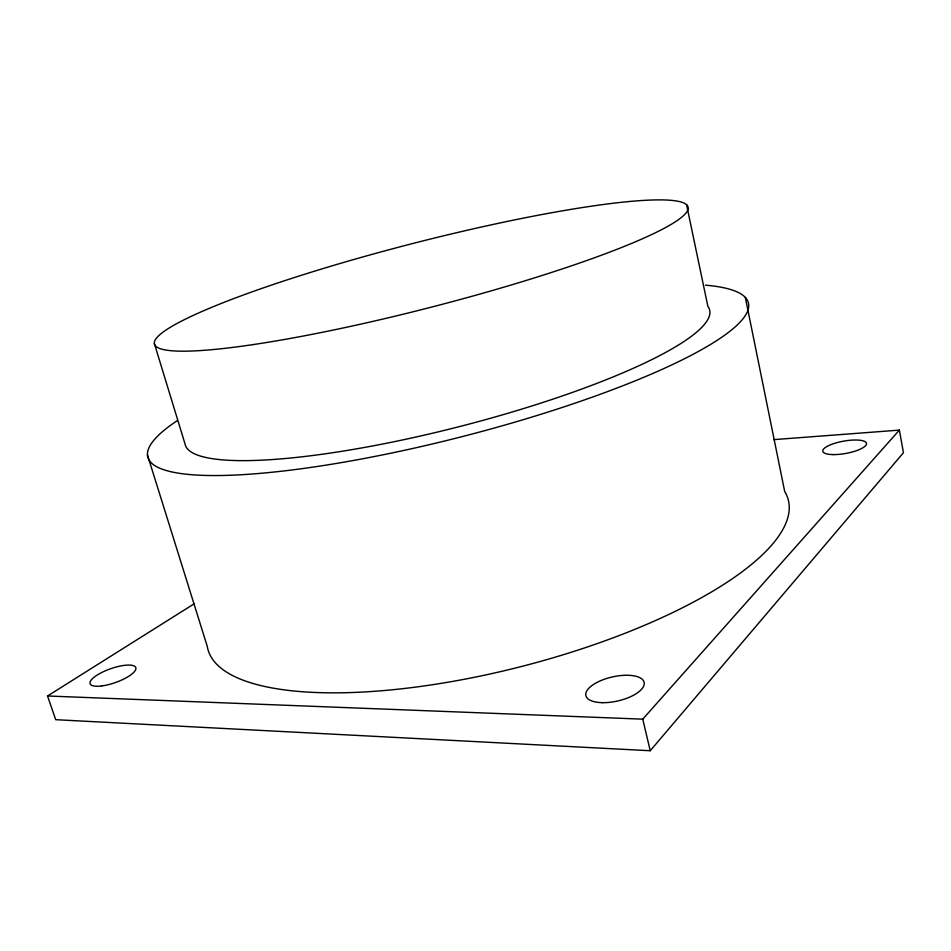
<?xml version="1.0" encoding="UTF-8"?>
<svg xmlns="http://www.w3.org/2000/svg" width="951" height="951" viewBox="0 0 951 951"><rect width="100%" height="100%" fill="white"/><g stroke="black" fill="none" stroke-linecap="round" stroke-linejoin="round"><path stroke-width="1.43" d="M194.408 603.647L47.55 695.989L55.705 719.693L650.234 750.731L903.45 452.712L899.361 430.114L773.71 439.635M47.55 695.989L642.745 719.158L899.361 430.114M147.464 454.958L207.247 646.311A299.648 94.957 -14.4 0 0 531.288 663.917A299.648 94.957 -14.4 0 0 784.706 491.512L745.322 297.437M154.383 343.596L185.065 444.069A270.726 50.783 -14.4 0 0 468.736 424.182A270.726 50.783 -14.4 0 0 707.865 306.329L686.563 204.667M642.745 719.158L650.234 750.731M705.499 285.181A310.026 58.427 -14.4 0 1 462.067 436.64A310.026 58.427 -14.4 0 1 177.326 420.615M253.192 344.583A275.457 33.13 -14.4 0 0 684.886 214.248A275.457 33.13 -14.4 0 0 325.741 267.754A275.457 33.13 -14.4 0 0 253.192 344.583M602.47 702.67A29.873 12.315 -12.8 0 0 644.16 682.473A29.873 12.315 -12.8 0 0 598.357 681.736A29.873 12.315 -12.8 0 0 602.47 702.67M832.945 454.59A22.194 6.241 -10.2 0 0 866.504 443.951A22.194 6.241 -10.2 0 0 834.491 443.368A22.194 6.241 -10.2 0 0 832.945 454.59M101.555 685.968A24.227 7.311 -19.4 0 0 135.934 668.375A24.227 7.311 -19.4 0 0 101.353 672.678A24.227 7.311 -19.4 0 0 101.555 685.968"/></g></svg>
